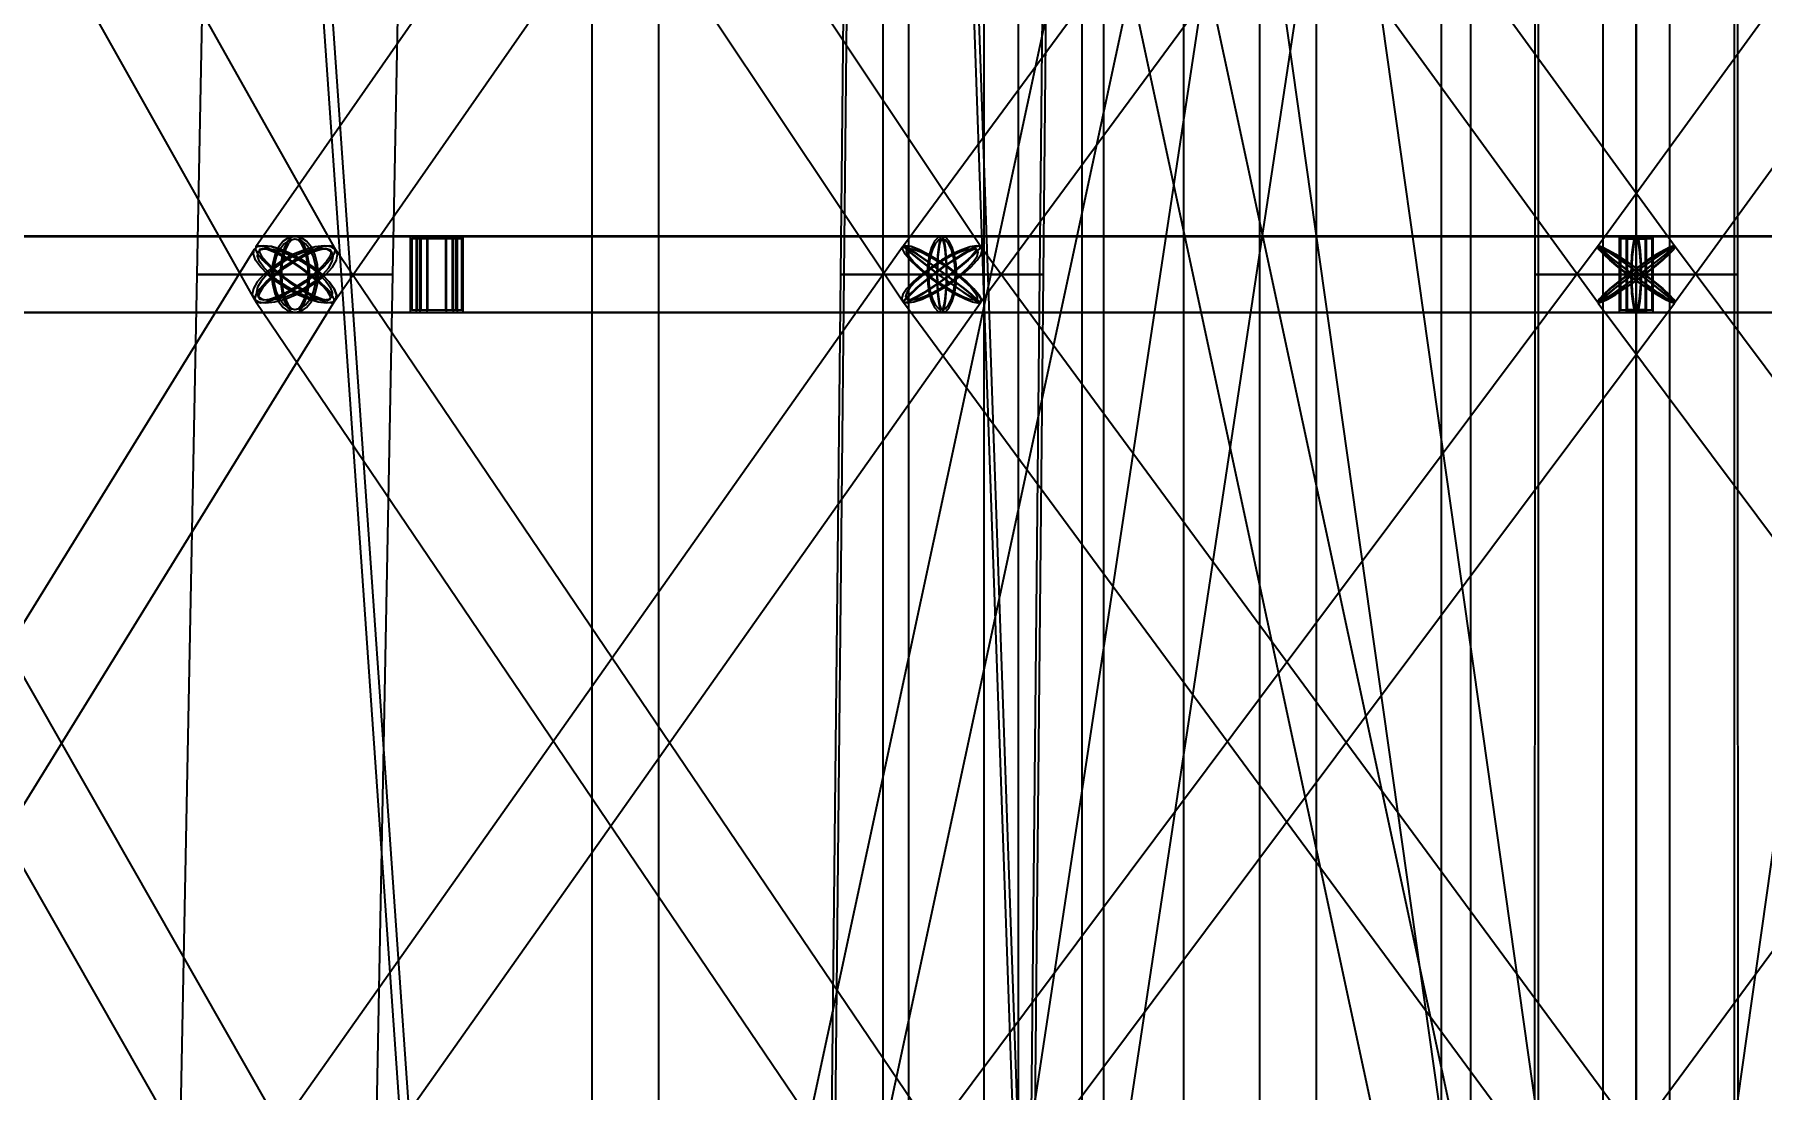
# Model space of a CAD drawing. Header units: millimetres. Extents: x -123812 to 252100, y -3000 to 639000.
# Drawn here: x -8508 to 665, y 355672 to 361273 of the extents above; entities that cross this region are included whole.
import ezdxf

# ---------------------------------------------------------------- set-up
doc = ezdxf.new("R2010")
doc.units = ezdxf.units.MM
for name, color, linetype, lineweight in [('D-BMK-AXIS', 7, 'Continuous', 13), ('D-STR-CORE', 7, 'Continuous', 25), ('D-STR-DECK', 7, 'Continuous', 25), ('D-STR-DIM', 7, 'Continuous', 13), ('D-STR-STRC', 7, 'Continuous', 25)]:
    doc.layers.add(name, color=color, linetype=linetype, lineweight=lineweight)
doc.styles.add('OpenSansCondensed-Light', font='OpenSansCondensed-Light.ttf')
doc.styles.add('TOWER_UNICODE', font='Arial Unicode.ttf')
doc.dimstyles.new('EZDXF', dxfattribs={"dimtxt": 0.25, "dimasz": 0.175, "dimexe": 0.375, "dimexo": 0.125, "dimgap": 0.1, "dimtad": 1, "dimlfac": 100, "dimzin": 12, "dimdsep": 46, "dimtxsty": 'OpenSansCondensed-Light', "dimblk": 'ARCHTICK', "dimcen": 2.5, "dimazin": 3, "dimtfac": 0.5, "dimtmove": 2, "dimatfit": 3})

# ---------------------------------------------------------------- blocks, each defined once
blk = doc.blocks.new('_ARCHTICK')
at = {"color": 0, "linetype": 'BYBLOCK', "const_width": 0.15}
blk.add_lwpolyline([(-0.5, -0.5), (0.5, 0.5)], dxfattribs=at)

msp = doc.modelspace()

# ---------------------------------------------------------------- linework, layer by layer
at = {"layer": 'D-BMK-AXIS'}
msp.add_line((0, -3000), (0, 639000), dxfattribs=at)
at = {"layer": 'D-STR-CORE'}
for points in [[(-4000, 100000), (-4000, 375000), (-3284.1, 375000), (-3284.1, 100000)], [(-4000, 100000), (-4000, 375000), (-3284.1, 375000), (-3284.1, 100000)], [(-3863.7, 100000), (-3863.7, 375000), (-2944.5, 375000), (-2944.5, 100000)], [(-3863.7, 100000), (-3863.7, 375000), (-2944.5, 375000), (-2944.5, 100000)], [(-3464.1, 100000), (-3464.1, 375000), (-2404.2, 375000), (-2404.2, 100000)], [(-3464.1, 100000), (-3464.1, 375000), (-2404.2, 375000), (-2404.2, 100000)], [(-2828.4, 100000), (-2828.4, 375000), (-1700, 375000), (-1700, 100000)], [(-2828.4, 100000), (-2828.4, 375000), (-1700, 375000), (-1700, 100000)], [(-2000, 100000), (-2000, 375000), (-880, 375000), (-880, 100000)], [(-2000, 100000), (-2000, 375000), (-880, 375000), (-880, 100000)], [(-1035.3, 100000), (-1035.3, 375000), (0, 375000), (0, 100000)], [(-1035.3, 100000), (-1035.3, 375000), (0, 375000), (0, 100000)], [(0, 100000), (0, 375000), (1035.3, 375000), (1035.3, 100000)], [(0, 100000), (0, 375000), (1035.3, 375000), (1035.3, 100000)]]:
    msp.add_lwpolyline(points, close=True, dxfattribs=at)
at = {"layer": 'D-STR-DECK'}
for points in [[(-9651.9, 355000), (-11097.8, 369000), (-11059.6, 371000), (-7433.3, 371000), (-7459.2, 369000), (-6481.3, 355000)], [(-9651.9, 355000), (-11097.8, 369000), (-11059.6, 371000), (-7433.3, 371000), (-7459.2, 369000), (-6481.3, 355000)], [(-6527.8, 355000), (-7505.8, 369000), (-7479.9, 371000), (-3748.7, 371000), (-3761.8, 369000), (-3268.6, 355000)], [(-6527.8, 355000), (-7505.8, 369000), (-7479.9, 371000), (-3748.7, 371000), (-3761.8, 369000), (-3268.6, 355000)], [(-3292.1, 355000), (-3785.3, 369000), (-3772.2, 371000), (0, 371000), (0, 369000), (0, 355000)], [(-3292.1, 355000), (-3785.3, 369000), (-3772.2, 371000), (0, 371000), (0, 369000), (0, 355000)], [(0, 355000), (0, 369000), (0, 371000), (3772.2, 371000), (3785.3, 369000), (3292.1, 355000)], [(0, 355000), (0, 369000), (0, 371000), (3772.2, 371000), (3785.3, 369000), (3292.1, 355000)]]:
    msp.add_lwpolyline(points, close=True, dxfattribs=at)
at = {"layer": 'D-STR-STRC'}
for points in [[(198.7, 350042), (-5170.6, 375042), (-5177.4, 375047.1), (-5197.2, 375048.9), (-5228.8, 375047.4), (-5270, 375042.7), (-5317.9, 375035), (-5369.4, 375025), (-5420.8, 375013.3), (-5468.7, 375000.6), (-5509.9, 374988), (-5541.5, 374976.1), (-5561.3, 374965.9), (-5568.1, 374958), (-198.7, 349958)], [(-5170.6, 349958), (198.7, 374958), (192, 374965.9), (172.1, 374976.1), (140.5, 374988), (99.4, 375000.6), (51.4, 375013.3), (0, 375025), (-51.4, 375035), (-99.4, 375042.7), (-140.5, 375047.4), (-172.1, 375048.9), (-192, 375047.1), (-198.7, 375042), (-5568.1, 350042)], [(-3537.7, 349962.2), (251.1, 374962.2), (242.6, 374968.6), (217.5, 374977.1), (177.6, 374987.2), (125.6, 374998.2), (65, 375009.3), (0, 375019.7), (-65, 375028.8), (-125.6, 375036), (-177.6, 375040.7), (-217.5, 375042.6), (-242.6, 375041.6), (-251.1, 375037.8), (-4040, 350037.8)], [(251.5, 350035.5), (-3285.7, 375035.5), (-3294.3, 375038), (-3319.4, 375038), (-3359.4, 375035.4), (-3411.4, 375030.4), (-3472.1, 375023.3), (-3537.2, 375014.6), (-3602.3, 375004.9), (-3662.9, 374994.9), (-3715, 374985.2), (-3755, 374976.6), (-3780.1, 374969.5), (-3788.7, 374964.5), (-251.5, 349964.5)], [(3285.7, 375035.6), (-251.5, 350035.6), (-242.9, 350034.1), (-217.8, 350030.4), (-177.8, 350024.5), (-125.7, 350017), (-65.1, 350008.3), (0, 349999.1), (65.1, 349989.9), (125.7, 349981.4), (177.8, 349974.2), (217.8, 349968.7), (242.9, 349965.4), (251.5, 349964.4), (3788.7, 374964.4)], [(-10155.7, 364869.2), (-7341.9, 359869.2), (-7317.7, 359854.1), (-7280.3, 359848.9), (-7232.3, 359854.1), (-7177, 359869.2), (-7118.2, 359893.2), (-7059.8, 359924.5), (-7005.9, 359960.9), (-6960.1, 360000), (-6925.5, 360039.1), (-6904.5, 360075.5), (-6898.6, 360106.8), (-6908.1, 360130.8), (-9721.8, 365130.8)], [(-3845.7, 365145.9), (-7332.9, 360145.9), (-7334.1, 360130.8), (-7321.1, 360106.8), (-7294.7, 360075.5), (-7256.8, 360039.1), (-7209.8, 360000), (-7157.1, 359960.9), (-7102.2, 359924.5), (-7048.9, 359893.2), (-7000.7, 359869.2), (-6961.1, 359854.1), (-6932.5, 359848.9), (-6917.1, 359854.1), (-3430, 364854.1)], [(-7234.1, 364854.1), (-3894.5, 359854.1), (-3872.5, 359848.9), (-3837.9, 359854.1), (-3793.1, 359869.2), (-3741.2, 359893.2), (-3685.7, 359924.5), (-3630.3, 359960.9), (-3578.9, 360000), (-3534.9, 360039.1), (-3501.4, 360075.5), (-3480.6, 360106.8), (-3473.9, 360130.8), (-3481.9, 360145.9), (-6821.5, 365145.9)], [(-203.5, 365151.1), (-3891.7, 360151.1), (-3890, 360145.9), (-3874.4, 360130.8), (-3846.2, 360106.8), (-3807.3, 360075.5), (-3760.2, 360039.1), (-3708.2, 360000), (-3654.8, 359960.9), (-3603.7, 359924.5), (-3558.4, 359893.2), (-3521.9, 359869.2), (-3496.7, 359854.1), (-3484.6, 359848.9), (203.5, 364848.9)], [(-3843.7, 364854.1), (-205.9, 359854.1), (-200.8, 359848.9), (-182, 359854.1), (-150.8, 359869.2), (-109.3, 359893.2), (-60.3, 359924.5), (-7.3, 359960.9), (46.2, 360000), (96.6, 360039.1), (140.4, 360075.5), (174.7, 360106.8), (197, 360130.8), (205.9, 360145.9), (-3431.9, 365145.9)], [(3431.9, 365145.9), (-205.9, 360145.9), (-197, 360130.8), (-174.7, 360106.8), (-140.4, 360075.5), (-96.6, 360039.1), (-46.2, 360000), (7.3, 359960.9), (60.3, 359924.5), (109.3, 359893.2), (150.8, 359869.2), (182, 359854.1), (200.8, 359848.9), (205.9, 359854.1), (3843.7, 364854.1)], [(-9996.8, 354868), (-6908, 359868), (-6904.8, 359892.2), (-6916.6, 359923.8), (-6942.5, 359960.6), (-6980.9, 360000), (-7029.2, 360039.4), (-7083.9, 360076.2), (-7141.5, 360107.8), (-7197.9, 360132), (-7249.4, 360147.2), (-7292.3, 360152.4), (-7323.9, 360147.2), (-7342, 360132), (-10430.7, 355132)], [(-7005.9, 355132), (-9860, 360132), (-9884.3, 360147.2), (-9921.6, 360152.4), (-9969.6, 360147.2), (-10024.7, 360132), (-10083.4, 360107.8), (-10141.7, 360076.2), (-10195.4, 360039.4), (-10241.1, 360000), (-10275.5, 359960.6), (-10296.3, 359923.8), (-10302.1, 359892.2), (-10292.6, 359868), (-7438.5, 354868)], [(-10076.3, 359796.8), (-7125, 359796.8), (-7093, 359803.7), (-7063.1, 359824), (-7037.5, 359856.3), (-7017.9, 359898.4), (-7005.5, 359947.4), (-7001.3, 360000), (-7005.5, 360052.6), (-7017.9, 360101.6), (-7037.5, 360143.7), (-7063.1, 360176), (-7093, 360196.3), (-7125, 360203.2), (-10076.3, 360203.2)], [(-10076.3, 359796.8), (-7125, 359796.8), (-7093, 359803.7), (-7063.1, 359824), (-7037.5, 359856.3), (-7017.9, 359898.4), (-7005.5, 359947.4), (-7001.3, 360000), (-7005.5, 360052.6), (-7017.9, 360101.6), (-7037.5, 360143.7), (-7063.1, 360176), (-7093, 360196.3), (-7125, 360203.2), (-10076.3, 360203.2)], [(-7015.3, 354852.8), (-3481.2, 359852.8), (-3479.8, 359868), (-3492.7, 359892.2), (-3518.8, 359923.8), (-3556.5, 359960.6), (-3603.2, 360000), (-3655.6, 360039.4), (-3710.3, 360076.2), (-3763.5, 360107.8), (-3811.5, 360132), (-3851.1, 360147.2), (-3879.6, 360152.4), (-3895.1, 360147.2), (-7429.2, 355147.2)], [(-3533, 355147.2), (-6919.5, 360147.2), (-6941.5, 360152.4), (-6976, 360147.2), (-7020.7, 360132), (-7072.4, 360107.8), (-7127.8, 360076.2), (-7182.9, 360039.4), (-7234.1, 360000), (-7277.9, 359960.6), (-7311.3, 359923.8), (-7331.9, 359892.2), (-7338.5, 359868), (-7330.5, 359852.8), (-3944, 354852.8)], [(-3535.9, 354847.6), (202.6, 359847.6), (200.9, 359852.8), (185.5, 359868), (157.5, 359892.2), (118.7, 359923.8), (71.9, 359960.6), (20.2, 360000), (-32.9, 360039.4), (-83.8, 360076.2), (-129, 360107.8), (-165.3, 360132), (-190.4, 360147.2), (-202.6, 360152.4), (-3941, 355152.4)], [(204.9, 355147.2), (-3483.2, 360147.2), (-3488.3, 360152.4), (-3507.1, 360147.2), (-3538.1, 360132), (-3579.4, 360107.8), (-3628.1, 360076.2), (-3680.9, 360039.4), (-3734.2, 360000), (-3784.4, 359960.6), (-3828, 359923.8), (-3862, 359892.2), (-3884.3, 359868), (-3893.1, 359852.8), (-204.9, 354852.8)], [(3483.2, 360147.2), (-204.9, 355147.2), (-196.1, 355132), (-173.9, 355107.8), (-139.8, 355076.2), (-96.2, 355039.4), (-46.1, 355000), (7.2, 354960.6), (60, 354923.8), (108.7, 354892.2), (150, 354868), (181.1, 354852.8), (199.8, 354847.6), (204.9, 354852.8), (3893.1, 359852.8)], [(3941, 355152.4), (202.6, 360152.4), (190.4, 360147.2), (165.3, 360132), (129, 360107.8), (83.8, 360076.2), (32.9, 360039.4), (-20.2, 360000), (-71.9, 359960.6), (-118.7, 359923.8), (-157.5, 359892.2), (-185.5, 359868), (-200.9, 359852.8), (-202.6, 359847.6), (3535.9, 354847.6)], [(3688.2, 360203.2), (0, 360203.2), (-6.9, 360196.3), (-13.3, 360176), (-18.8, 360143.7), (-23, 360101.6), (-25.6, 360052.6), (-26.5, 360000), (-25.6, 359947.4), (-23, 359898.4), (-18.8, 359856.3), (-13.3, 359824), (-6.9, 359803.7), (0, 359796.8), (3688.2, 359796.8)], [(3688.2, 360203.2), (0, 360203.2), (-6.9, 360196.3), (-13.3, 360176), (-18.8, 360143.7), (-23, 360101.6), (-25.6, 360052.6), (-26.5, 360000), (-25.6, 359947.4), (-23, 359898.4), (-18.8, 359856.3), (-13.3, 359824), (-6.9, 359803.7), (0, 359796.8), (3688.2, 359796.8)]]:
    msp.add_lwpolyline(points, dxfattribs=at)
for points in [[(-5547.2, 350000), (-5191.6, 350000), (-5191.6, 375000), (-5547.2, 375000)], [(-5547.2, 350000), (-5191.6, 350000), (-5191.6, 375000), (-5547.2, 375000)], [(-177.8, 350000), (177.8, 350000), (177.8, 375000), (-177.8, 375000)], [(-177.8, 350000), (177.8, 350000), (177.8, 375000), (-177.8, 375000)], [(-7645.9, 360000), (-6604.1, 360000), (-6507.4, 365000), (-7548.2, 365000)], [(-7645.9, 360000), (-6604.1, 360000), (-6507.4, 365000), (-7548.2, 365000)], [(-4227.8, 360000), (-3148.6, 360000), (-3099.4, 365000), (-4176.3, 365000)], [(-4209, 360000), (-3167.3, 360000), (-3117.4, 365000), (-4158.2, 365000)], [(-539.6, 360000), (539.6, 360000), (538.5, 365000), (-538.5, 365000)], [(-539.6, 360000), (539.6, 360000), (538.5, 365000), (-538.5, 365000)], [(-520.9, 360000), (520.9, 360000), (520.4, 365000), (-520.4, 365000)], [(-12450.5, 359800), (-6262.1, 359800), (-6262.1, 360200), (-12450.5, 360200)], [(-11177.6, 359800), (-6230.3, 359800), (-6230.3, 360200), (-11177.6, 360200)], [(-11177.6, 359800), (-6230.3, 359800), (-6230.3, 360200), (-11177.6, 360200)], [(-7289.9, 360000), (-7324.5, 359960.9), (-7345.5, 359924.5), (-7351.4, 359893.2), (-7341.9, 359869.2), (-7317.7, 359854.1), (-7280.3, 359848.9), (-7232.3, 359854.1), (-7177, 359869.2), (-7118.2, 359893.2), (-7059.8, 359924.5), (-7005.9, 359960.9), (-6960.1, 360000), (-6925.5, 360039.1), (-6904.5, 360075.5), (-6898.6, 360106.8), (-6908.1, 360130.8), (-6932.3, 360145.9), (-6969.7, 360151.1), (-7017.7, 360145.9), (-7073, 360130.8), (-7131.8, 360106.8), (-7190.2, 360075.5), (-7244.1, 360039.1)], [(-6980.9, 360000), (-6942.5, 359960.6), (-6916.6, 359923.8), (-6904.8, 359892.2), (-6908, 359868), (-6926.1, 359852.8), (-6957.7, 359847.6), (-7000.6, 359852.8), (-7052.1, 359868), (-7108.5, 359892.2), (-7166.1, 359923.8), (-7220.8, 359960.6), (-7269.1, 360000), (-7307.5, 360039.4), (-7333.4, 360076.2), (-7345.2, 360107.8), (-7342, 360132), (-7323.9, 360147.2), (-7292.3, 360152.4), (-7249.4, 360147.2), (-7197.9, 360132), (-7141.5, 360107.8), (-7083.9, 360076.2), (-7029.2, 360039.4)], [(-7015.9, 360000), (-7067.1, 359960.6), (-7122.2, 359923.8), (-7177.6, 359892.2), (-7229.3, 359868), (-7274, 359852.8), (-7308.5, 359847.6), (-7330.5, 359852.8), (-7338.5, 359868), (-7331.9, 359892.2), (-7311.3, 359923.8), (-7277.9, 359960.6), (-7234.1, 360000), (-7182.9, 360039.4), (-7127.8, 360076.2), (-7072.4, 360107.8), (-7020.7, 360132), (-6976, 360147.2), (-6941.5, 360152.4), (-6919.5, 360147.2), (-6911.5, 360132), (-6918.1, 360107.8), (-6938.7, 360076.2), (-6972.1, 360039.4)], [(-7209.8, 360000), (-7157.1, 359960.9), (-7102.2, 359924.5), (-7048.9, 359893.2), (-7000.7, 359869.2), (-6961.1, 359854.1), (-6932.5, 359848.9), (-6917.1, 359854.1), (-6915.9, 359869.2), (-6928.9, 359893.2), (-6955.3, 359924.5), (-6993.2, 359960.9), (-7040.2, 360000), (-7092.9, 360039.1), (-7147.8, 360075.5), (-7201.1, 360106.8), (-7249.3, 360130.8), (-7288.9, 360145.9), (-7317.5, 360151.1), (-7332.9, 360145.9), (-7334.1, 360130.8), (-7321.1, 360106.8), (-7294.7, 360075.5), (-7256.8, 360039.1)], [(-7273.7, 360000), (-7304.9, 359964.7), (-7323.8, 359931.9), (-7329.1, 359903.7), (-7320.6, 359882), (-7298.7, 359868.4), (-7265, 359863.8), (-7221.8, 359868.4), (-7171.9, 359882), (-7118.9, 359903.7), (-7066.2, 359931.9), (-7017.6, 359964.7), (-6976.3, 360000), (-6945.1, 360035.3), (-6926.2, 360068.1), (-6920.9, 360096.3), (-6929.4, 360118), (-6951.3, 360131.6), (-6985, 360136.2), (-7028.2, 360131.6), (-7078.1, 360118), (-7131.1, 360096.3), (-7183.8, 360068.1), (-7232.4, 360035.3)], [(-6995.1, 360000), (-6960.5, 359964.4), (-6937.1, 359931.3), (-6926.5, 359902.8), (-6929.4, 359881), (-6945.6, 359867.3), (-6974.1, 359862.6), (-7012.9, 359867.3), (-7059.3, 359881), (-7110.2, 359902.8), (-7162, 359931.3), (-7211.4, 359964.4), (-7254.9, 360000), (-7289.5, 360035.6), (-7312.9, 360068.7), (-7323.5, 360097.2), (-7320.6, 360119), (-7304.4, 360132.7), (-7275.9, 360137.4), (-7237.1, 360132.7), (-7190.7, 360119), (-7139.8, 360097.2), (-7088, 360068.7), (-7038.6, 360035.6)], [(-7026.6, 360000), (-7072.8, 359964.4), (-7122.5, 359931.3), (-7172.4, 359902.8), (-7219.1, 359881), (-7259.3, 359867.3), (-7290.4, 359862.6), (-7310.3, 359867.3), (-7317.5, 359881), (-7311.5, 359902.8), (-7292.9, 359931.3), (-7262.9, 359964.4), (-7223.4, 360000), (-7177.2, 360035.6), (-7127.5, 360068.7), (-7077.6, 360097.2), (-7030.9, 360119), (-6990.7, 360132.7), (-6959.6, 360137.4), (-6939.7, 360132.7), (-6932.5, 360119), (-6938.5, 360097.2), (-6957.1, 360068.7), (-6987.1, 360035.6)], [(-7201.5, 360000), (-7154, 359964.7), (-7104.5, 359931.9), (-7056.4, 359903.7), (-7013, 359882), (-6977.2, 359868.4), (-6951.5, 359863.8), (-6937.6, 359868.4), (-6936.5, 359882), (-6948.2, 359903.7), (-6972, 359931.9), (-7006.2, 359964.7), (-7048.5, 360000), (-7096, 360035.3), (-7145.5, 360068.1), (-7193.6, 360096.3), (-7237, 360118), (-7272.8, 360131.6), (-7298.5, 360136.2), (-7312.4, 360131.6), (-7313.5, 360118), (-7301.8, 360096.3), (-7278, 360068.1), (-7243.8, 360035.3)], [(-7248.7, 360000), (-7244.5, 359947.4), (-7232.1, 359898.4), (-7212.5, 359856.3), (-7186.9, 359824), (-7157, 359803.7), (-7125, 359796.8), (-7093, 359803.7), (-7063.1, 359824), (-7037.5, 359856.3), (-7017.9, 359898.4), (-7005.5, 359947.4), (-7001.3, 360000), (-7005.5, 360052.6), (-7017.9, 360101.6), (-7037.5, 360143.7), (-7063.1, 360176), (-7093, 360196.3), (-7125, 360203.2), (-7157, 360196.3), (-7186.9, 360176), (-7212.5, 360143.7), (-7232.1, 360101.6), (-7244.5, 360052.6)], [(-7248.7, 360000), (-7244.5, 359947.4), (-7232.1, 359898.4), (-7212.5, 359856.3), (-7186.9, 359824), (-7157, 359803.7), (-7125, 359796.8), (-7093, 359803.7), (-7063.1, 359824), (-7037.5, 359856.3), (-7017.9, 359898.4), (-7005.5, 359947.4), (-7001.3, 360000), (-7005.5, 360052.6), (-7017.9, 360101.6), (-7037.5, 360143.7), (-7063.1, 360176), (-7093, 360196.3), (-7125, 360203.2), (-7157, 360196.3), (-7186.9, 360176), (-7212.5, 360143.7), (-7232.1, 360101.6), (-7244.5, 360052.6)], [(-7239, 360000), (-7235.1, 359951.5), (-7223.7, 359906.4), (-7205.6, 359867.6), (-7182, 359837.9), (-7154.5, 359819.2), (-7125, 359812.8), (-7095.5, 359819.2), (-7068, 359837.9), (-7044.4, 359867.6), (-7026.3, 359906.4), (-7014.9, 359951.5), (-7011, 360000), (-7014.9, 360048.5), (-7026.3, 360093.6), (-7044.4, 360132.4), (-7068, 360162.1), (-7095.5, 360180.8), (-7125, 360187.2), (-7154.5, 360180.8), (-7182, 360162.1), (-7205.6, 360132.4), (-7223.7, 360093.6), (-7235.1, 360048.5)], [(-7239, 360000), (-7235.1, 359951.5), (-7223.7, 359906.4), (-7205.6, 359867.6), (-7182, 359837.9), (-7154.5, 359819.2), (-7125, 359812.8), (-7095.5, 359819.2), (-7068, 359837.9), (-7044.4, 359867.6), (-7026.3, 359906.4), (-7014.9, 359951.5), (-7011, 360000), (-7014.9, 360048.5), (-7026.3, 360093.6), (-7044.4, 360132.4), (-7068, 360162.1), (-7095.5, 360180.8), (-7125, 360187.2), (-7154.5, 360180.8), (-7182, 360162.1), (-7205.6, 360132.4), (-7223.7, 360093.6), (-7235.1, 360048.5)], [(-7202.8, 360000), (-7200.1, 359947.4), (-7192.3, 359898.4), (-7180, 359856.3), (-7163.9, 359824), (-7145.1, 359803.7), (-7125, 359796.8), (-3688.2, 359796.8), (-3668, 359803.7), (-3649.3, 359824), (-3633.2, 359856.3), (-3620.8, 359898.4), (-3613.1, 359947.4), (-3610.4, 360000), (-3613.1, 360052.6), (-3620.8, 360101.6), (-3633.2, 360143.7), (-3649.3, 360176), (-3668, 360196.3), (-3688.2, 360203.2), (-7125, 360203.2), (-7145.1, 360196.3), (-7163.9, 360176), (-7180, 360143.7), (-7192.3, 360101.6), (-7200.1, 360052.6)], [(-7202.8, 360000), (-7200.1, 359947.4), (-7192.3, 359898.4), (-7180, 359856.3), (-7163.9, 359824), (-7145.1, 359803.7), (-7125, 359796.8), (-7104.9, 359803.7), (-7086.1, 359824), (-7070, 359856.3), (-7057.7, 359898.4), (-7049.9, 359947.4), (-7047.2, 360000), (-7049.9, 360052.6), (-7057.7, 360101.6), (-7070, 360143.7), (-7086.1, 360176), (-7104.9, 360196.3), (-7125, 360203.2), (-7145.1, 360196.3), (-7163.9, 360176), (-7180, 360143.7), (-7192.3, 360101.6), (-7200.1, 360052.6)], [(-7202.8, 360000), (-7200.1, 359947.4), (-7192.3, 359898.4), (-7180, 359856.3), (-7163.9, 359824), (-7145.1, 359803.7), (-7125, 359796.8), (-3688.2, 359796.8), (-3668, 359803.7), (-3649.3, 359824), (-3633.2, 359856.3), (-3620.8, 359898.4), (-3613.1, 359947.4), (-3610.4, 360000), (-3613.1, 360052.6), (-3620.8, 360101.6), (-3633.2, 360143.7), (-3649.3, 360176), (-3668, 360196.3), (-3688.2, 360203.2), (-7125, 360203.2), (-7145.1, 360196.3), (-7163.9, 360176), (-7180, 360143.7), (-7192.3, 360101.6), (-7200.1, 360052.6)], [(-7202.8, 360000), (-7200.1, 359947.4), (-7192.3, 359898.4), (-7180, 359856.3), (-7163.9, 359824), (-7145.1, 359803.7), (-7125, 359796.8), (-7104.9, 359803.7), (-7086.1, 359824), (-7070, 359856.3), (-7057.7, 359898.4), (-7049.9, 359947.4), (-7047.2, 360000), (-7049.9, 360052.6), (-7057.7, 360101.6), (-7070, 360143.7), (-7086.1, 360176), (-7104.9, 360196.3), (-7125, 360203.2), (-7145.1, 360196.3), (-7163.9, 360176), (-7180, 360143.7), (-7192.3, 360101.6), (-7200.1, 360052.6)], [(-7196.6, 360000), (-7194.2, 359951.5), (-7187, 359906.4), (-7175.7, 359867.6), (-7160.8, 359837.9), (-7143.5, 359819.2), (-7125, 359812.8), (-7106.5, 359819.2), (-7089.2, 359837.9), (-7074.3, 359867.6), (-7063, 359906.4), (-7055.8, 359951.5), (-7053.4, 360000), (-7055.8, 360048.5), (-7063, 360093.6), (-7074.3, 360132.4), (-7089.2, 360162.1), (-7106.5, 360180.8), (-7125, 360187.2), (-7143.5, 360180.8), (-7160.8, 360162.1), (-7175.7, 360132.4), (-7187, 360093.6), (-7194.2, 360048.5)], [(-7196.6, 360000), (-7194.2, 359951.5), (-7187, 359906.4), (-7175.7, 359867.6), (-7160.8, 359837.9), (-7143.5, 359819.2), (-7125, 359812.8), (-7106.5, 359819.2), (-7089.2, 359837.9), (-7074.3, 359867.6), (-7063, 359906.4), (-7055.8, 359951.5), (-7053.4, 360000), (-7055.8, 360048.5), (-7063, 360093.6), (-7074.3, 360132.4), (-7089.2, 360162.1), (-7106.5, 360180.8), (-7125, 360187.2), (-7143.5, 360180.8), (-7160.8, 360162.1), (-7175.7, 360132.4), (-7187, 360093.6), (-7194.2, 360048.5)], [(-6230.3, 360200), (-6513.2, 360200), (-6513.2, 359800), (-6230.3, 359800)], [(-6230.3, 360200), (-6513.2, 360200), (-6513.2, 359800), (-6230.3, 359800)], [(-6238.8, 360188), (-6504.7, 360188), (-6504.7, 359812), (-6238.8, 359812)], [(-6238.8, 360188), (-6504.7, 360188), (-6504.7, 359812), (-6238.8, 359812)], [(-6262.1, 360200), (-6481.4, 360200), (-6481.4, 359800), (-6262.1, 359800)], [(-6268.7, 360188), (-6474.8, 360188), (-6474.8, 359812), (-6268.7, 359812)], [(-6461.8, 359800), (90.1, 359800), (90.1, 360200), (-6461.8, 360200)], [(-6281.7, 360200), (-6461.8, 360200), (-6461.8, 359800), (-6281.7, 359800)], [(-6287.1, 360188), (-6456.4, 360188), (-6456.4, 359812), (-6287.1, 359812)], [(-6423.5, 359800), (51.8, 359800), (51.8, 360200), (-6423.5, 360200)], [(-6320, 360200), (-6423.5, 360200), (-6423.5, 359800), (-6320, 359800)], [(-6423.5, 359800), (51.8, 359800), (51.8, 360200), (-6423.5, 360200)], [(-6320, 360200), (-6423.5, 360200), (-6423.5, 359800), (-6320, 359800)], [(-6323.1, 360188), (-6420.4, 360188), (-6420.4, 359812), (-6323.1, 359812)], [(-6323.1, 360188), (-6420.4, 360188), (-6420.4, 359812), (-6323.1, 359812)], [(-3797.5, 360000), (-3841.4, 359960.9), (-3875, 359924.5), (-3895.8, 359893.2), (-3902.4, 359869.2), (-3894.5, 359854.1), (-3872.5, 359848.9), (-3837.9, 359854.1), (-3793.1, 359869.2), (-3741.2, 359893.2), (-3685.7, 359924.5), (-3630.3, 359960.9), (-3578.9, 360000), (-3534.9, 360039.1), (-3501.4, 360075.5), (-3480.6, 360106.8), (-3473.9, 360130.8), (-3481.9, 360145.9), (-3503.9, 360151.1), (-3538.4, 360145.9), (-3583.2, 360130.8), (-3635.1, 360106.8), (-3690.7, 360075.5), (-3746, 360039.1)], [(-3603.2, 360000), (-3556.5, 359960.6), (-3518.8, 359923.8), (-3492.7, 359892.2), (-3479.8, 359868), (-3481.2, 359852.8), (-3496.7, 359847.6), (-3525.2, 359852.8), (-3564.9, 359868), (-3612.9, 359892.2), (-3666.1, 359923.8), (-3720.7, 359960.6), (-3773.2, 360000), (-3819.8, 360039.4), (-3857.5, 360076.2), (-3883.7, 360107.8), (-3896.5, 360132), (-3895.1, 360147.2), (-3879.6, 360152.4), (-3851.1, 360147.2), (-3811.5, 360132), (-3763.5, 360107.8), (-3710.3, 360076.2), (-3655.6, 360039.4)], [(-3642.1, 360000), (-3695.4, 359960.6), (-3748.2, 359923.8), (-3796.9, 359892.2), (-3838.2, 359868), (-3869.3, 359852.8), (-3888, 359847.6), (-3893.1, 359852.8), (-3884.3, 359868), (-3862, 359892.2), (-3828, 359923.8), (-3784.4, 359960.6), (-3734.2, 360000), (-3680.9, 360039.4), (-3628.1, 360076.2), (-3579.4, 360107.8), (-3538.1, 360132), (-3507.1, 360147.2), (-3488.3, 360152.4), (-3483.2, 360147.2), (-3492.1, 360132), (-3514.3, 360107.8), (-3548.4, 360076.2), (-3592, 360039.4)], [(-3708.2, 360000), (-3654.8, 359960.9), (-3603.7, 359924.5), (-3558.4, 359893.2), (-3521.9, 359869.2), (-3496.7, 359854.1), (-3484.6, 359848.9), (-3486.4, 359854.1), (-3501.9, 359869.2), (-3530.1, 359893.2), (-3569.1, 359924.5), (-3616.2, 359960.9), (-3668.2, 360000), (-3721.5, 360039.1), (-3772.6, 360075.5), (-3818, 360106.8), (-3854.5, 360130.8), (-3879.6, 360145.9), (-3891.7, 360151.1), (-3890, 360145.9), (-3874.4, 360130.8), (-3846.2, 360106.8), (-3807.3, 360075.5), (-3760.2, 360039.1)], [(-3786.7, 360000), (-3826.4, 359964.7), (-3856.6, 359931.9), (-3875.4, 359903.7), (-3881.4, 359882), (-3874.2, 359868.4), (-3854.3, 359863.8), (-3823.2, 359868.4), (-3782.8, 359882), (-3736, 359903.7), (-3685.9, 359931.9), (-3636, 359964.7), (-3589.6, 360000), (-3550, 360035.3), (-3519.7, 360068.1), (-3501, 360096.3), (-3495, 360118), (-3502.2, 360131.6), (-3522, 360136.2), (-3553.2, 360131.6), (-3593.5, 360118), (-3640.3, 360096.3), (-3690.4, 360068.1), (-3740.3, 360035.3)], [(-3611.5, 360000), (-3569.5, 359964.4), (-3535.5, 359931.3), (-3511.9, 359902.8), (-3500.3, 359881), (-3501.6, 359867.3), (-3515.5, 359862.6), (-3541.3, 359867.3), (-3577, 359881), (-3620.3, 359902.8), (-3668.2, 359931.3), (-3717.5, 359964.4), (-3764.8, 360000), (-3806.9, 360035.6), (-3840.9, 360068.7), (-3864.4, 360097.2), (-3876, 360119), (-3874.8, 360132.7), (-3860.8, 360137.4), (-3835.1, 360132.7), (-3799.4, 360119), (-3756, 360097.2), (-3708.1, 360068.7), (-3658.8, 360035.6)], [(-3646.6, 360000), (-3694.7, 359964.4), (-3742.3, 359931.3), (-3786.2, 359902.8), (-3823.4, 359881), (-3851.4, 359867.3), (-3868.3, 359862.6), (-3872.9, 359867.3), (-3865, 359881), (-3844.9, 359902.8), (-3814.2, 359931.3), (-3774.9, 359964.4), (-3729.7, 360000), (-3681.7, 360035.6), (-3634.1, 360068.7), (-3590.1, 360097.2), (-3552.9, 360119), (-3524.9, 360132.7), (-3508, 360137.4), (-3503.4, 360132.7), (-3511.4, 360119), (-3531.4, 360097.2), (-3562.1, 360068.7), (-3601.4, 360035.6)], [(-3706.2, 360000), (-3658.1, 359964.7), (-3612, 359931.9), (-3571.1, 359903.7), (-3538.3, 359882), (-3515.6, 359868.4), (-3504.7, 359863.8), (-3506.2, 359868.4), (-3520.2, 359882), (-3545.7, 359903.7), (-3580.8, 359931.9), (-3623.3, 359964.7), (-3670.2, 360000), (-3718.3, 360035.3), (-3764.3, 360068.1), (-3805.2, 360096.3), (-3838.1, 360118), (-3860.8, 360131.6), (-3871.7, 360136.2), (-3870.1, 360131.6), (-3856.1, 360118), (-3830.7, 360096.3), (-3795.5, 360068.1), (-3753.1, 360035.3)], [(-3765.9, 360000), (-3763.3, 359947.4), (-3755.5, 359898.4), (-3743.2, 359856.3), (-3727.1, 359824), (-3708.3, 359803.7), (-3688.2, 359796.8), (-3668, 359803.7), (-3649.3, 359824), (-3633.2, 359856.3), (-3620.8, 359898.4), (-3613.1, 359947.4), (-3610.4, 360000), (-3613.1, 360052.6), (-3620.8, 360101.6), (-3633.2, 360143.7), (-3649.3, 360176), (-3668, 360196.3), (-3688.2, 360203.2), (-3708.3, 360196.3), (-3727.1, 360176), (-3743.2, 360143.7), (-3755.5, 360101.6), (-3763.3, 360052.6)], [(-3765.9, 360000), (-3763.3, 359947.4), (-3755.5, 359898.4), (-3743.2, 359856.3), (-3727.1, 359824), (-3708.3, 359803.7), (-3688.2, 359796.8), (-3668, 359803.7), (-3649.3, 359824), (-3633.2, 359856.3), (-3620.8, 359898.4), (-3613.1, 359947.4), (-3610.4, 360000), (-3613.1, 360052.6), (-3620.8, 360101.6), (-3633.2, 360143.7), (-3649.3, 360176), (-3668, 360196.3), (-3688.2, 360203.2), (-3708.3, 360196.3), (-3727.1, 360176), (-3743.2, 360143.7), (-3755.5, 360101.6), (-3763.3, 360052.6)], [(-3759.8, 360000), (-3757.4, 359951.5), (-3750.2, 359906.4), (-3738.8, 359867.6), (-3724, 359837.9), (-3706.7, 359819.2), (-3688.2, 359812.8), (-3669.6, 359819.2), (-3652.4, 359837.9), (-3637.5, 359867.6), (-3626.1, 359906.4), (-3619, 359951.5), (-3616.5, 360000), (-3619, 360048.5), (-3626.1, 360093.6), (-3637.5, 360132.4), (-3652.4, 360162.1), (-3669.6, 360180.8), (-3688.2, 360187.2), (-3706.7, 360180.8), (-3724, 360162.1), (-3738.8, 360132.4), (-3750.2, 360093.6), (-3757.4, 360048.5)], [(-3759.8, 360000), (-3757.4, 359951.5), (-3750.2, 359906.4), (-3738.8, 359867.6), (-3724, 359837.9), (-3706.7, 359819.2), (-3688.2, 359812.8), (-3669.6, 359819.2), (-3652.4, 359837.9), (-3637.5, 359867.6), (-3626.1, 359906.4), (-3619, 359951.5), (-3616.5, 360000), (-3619, 360048.5), (-3626.1, 360093.6), (-3637.5, 360132.4), (-3652.4, 360162.1), (-3669.6, 360180.8), (-3688.2, 360187.2), (-3706.7, 360180.8), (-3724, 360162.1), (-3738.8, 360132.4), (-3750.2, 360093.6), (-3757.4, 360048.5)], [(-3714.7, 360000), (-3713.8, 359947.4), (-3711.1, 359898.4), (-3706.9, 359856.3), (-3701.4, 359824), (-3695, 359803.7), (-3688.2, 359796.8), (0, 359796.8), (6.9, 359803.7), (13.3, 359824), (18.8, 359856.3), (23, 359898.4), (25.6, 359947.4), (26.5, 360000), (25.6, 360052.6), (23, 360101.6), (18.8, 360143.7), (13.3, 360176), (6.9, 360196.3), (0, 360203.2), (-3688.2, 360203.2), (-3695, 360196.3), (-3701.4, 360176), (-3706.9, 360143.7), (-3711.1, 360101.6), (-3713.8, 360052.6)], [(-3714.7, 360000), (-3713.8, 359947.4), (-3711.1, 359898.4), (-3706.9, 359856.3), (-3701.4, 359824), (-3695, 359803.7), (-3688.2, 359796.8), (-3681.3, 359803.7), (-3674.9, 359824), (-3669.4, 359856.3), (-3665.2, 359898.4), (-3662.6, 359947.4), (-3661.6, 360000), (-3662.6, 360052.6), (-3665.2, 360101.6), (-3669.4, 360143.7), (-3674.9, 360176), (-3681.3, 360196.3), (-3688.2, 360203.2), (-3695, 360196.3), (-3701.4, 360176), (-3706.9, 360143.7), (-3711.1, 360101.6), (-3713.8, 360052.6)], [(-3714.7, 360000), (-3713.8, 359947.4), (-3711.1, 359898.4), (-3706.9, 359856.3), (-3701.4, 359824), (-3695, 359803.7), (-3688.2, 359796.8), (0, 359796.8), (6.9, 359803.7), (13.3, 359824), (18.8, 359856.3), (23, 359898.4), (25.6, 359947.4), (26.5, 360000), (25.6, 360052.6), (23, 360101.6), (18.8, 360143.7), (13.3, 360176), (6.9, 360196.3), (0, 360203.2), (-3688.2, 360203.2), (-3695, 360196.3), (-3701.4, 360176), (-3706.9, 360143.7), (-3711.1, 360101.6), (-3713.8, 360052.6)], [(-3714.7, 360000), (-3713.8, 359947.4), (-3711.1, 359898.4), (-3706.9, 359856.3), (-3701.4, 359824), (-3695, 359803.7), (-3688.2, 359796.8), (-3681.3, 359803.7), (-3674.9, 359824), (-3669.4, 359856.3), (-3665.2, 359898.4), (-3662.6, 359947.4), (-3661.6, 360000), (-3662.6, 360052.6), (-3665.2, 360101.6), (-3669.4, 360143.7), (-3674.9, 360176), (-3681.3, 360196.3), (-3688.2, 360203.2), (-3695, 360196.3), (-3701.4, 360176), (-3706.9, 360143.7), (-3711.1, 360101.6), (-3713.8, 360052.6)], [(-3712.6, 360000), (-3711.8, 359951.5), (-3709.3, 359906.4), (-3705.4, 359867.6), (-3700.4, 359837.9), (-3694.5, 359819.2), (-3688.2, 359812.8), (-3681.8, 359819.2), (-3676, 359837.9), (-3670.9, 359867.6), (-3667, 359906.4), (-3664.6, 359951.5), (-3663.7, 360000), (-3664.6, 360048.5), (-3667, 360093.6), (-3670.9, 360132.4), (-3676, 360162.1), (-3681.8, 360180.8), (-3688.2, 360187.2), (-3694.5, 360180.8), (-3700.4, 360162.1), (-3705.4, 360132.4), (-3709.3, 360093.6), (-3711.8, 360048.5)], [(-3712.6, 360000), (-3711.8, 359951.5), (-3709.3, 359906.4), (-3705.4, 359867.6), (-3700.4, 359837.9), (-3694.5, 359819.2), (-3688.2, 359812.8), (-3681.8, 359819.2), (-3676, 359837.9), (-3670.9, 359867.6), (-3667, 359906.4), (-3664.6, 359951.5), (-3663.7, 360000), (-3664.6, 360048.5), (-3667, 360093.6), (-3670.9, 360132.4), (-3676, 360162.1), (-3681.8, 360180.8), (-3688.2, 360187.2), (-3694.5, 360180.8), (-3700.4, 360162.1), (-3705.4, 360132.4), (-3709.3, 360093.6), (-3711.8, 360048.5)], [(-46.2, 360000), (-96.6, 359960.9), (-140.4, 359924.5), (-174.7, 359893.2), (-197, 359869.2), (-205.9, 359854.1), (-200.8, 359848.9), (-182, 359854.1), (-150.8, 359869.2), (-109.3, 359893.2), (-60.3, 359924.5), (-7.3, 359960.9), (46.2, 360000), (96.6, 360039.1), (140.4, 360075.5), (174.7, 360106.8), (197, 360130.8), (205.9, 360145.9), (200.8, 360151.1), (182, 360145.9), (150.8, 360130.8), (109.3, 360106.8), (60.3, 360075.5), (7.3, 360039.1)], [(46.2, 360000), (96.6, 359960.9), (140.4, 359924.5), (174.7, 359893.2), (197, 359869.2), (205.9, 359854.1), (200.8, 359848.9), (182, 359854.1), (150.8, 359869.2), (109.3, 359893.2), (60.3, 359924.5), (7.3, 359960.9), (-46.2, 360000), (-96.6, 360039.1), (-140.4, 360075.5), (-174.7, 360106.8), (-197, 360130.8), (-205.9, 360145.9), (-200.8, 360151.1), (-182, 360145.9), (-150.8, 360130.8), (-109.3, 360106.8), (-60.3, 360075.5), (-7.3, 360039.1)], [(20.2, 360000), (71.9, 359960.6), (118.7, 359923.8), (157.5, 359892.2), (185.5, 359868), (200.9, 359852.8), (202.6, 359847.6), (190.4, 359852.8), (165.3, 359868), (129, 359892.2), (83.8, 359923.8), (32.9, 359960.6), (-20.2, 360000), (-71.9, 360039.4), (-118.7, 360076.2), (-157.5, 360107.8), (-185.5, 360132), (-200.9, 360147.2), (-202.6, 360152.4), (-190.4, 360147.2), (-165.3, 360132), (-129, 360107.8), (-83.8, 360076.2), (-32.9, 360039.4)], [(-20.2, 360000), (-71.9, 359960.6), (-118.7, 359923.8), (-157.5, 359892.2), (-185.5, 359868), (-200.9, 359852.8), (-202.6, 359847.6), (-190.4, 359852.8), (-165.3, 359868), (-129, 359892.2), (-83.8, 359923.8), (-32.9, 359960.6), (20.2, 360000), (71.9, 360039.4), (118.7, 360076.2), (157.5, 360107.8), (185.5, 360132), (200.9, 360147.2), (202.6, 360152.4), (190.4, 360147.2), (165.3, 360132), (129, 360107.8), (83.8, 360076.2), (32.9, 360039.4)], [(-41.7, 360000), (-87.1, 359964.7), (-126.6, 359931.9), (-157.5, 359903.7), (-177.6, 359882), (-185.6, 359868.4), (-181, 359863.8), (-164.1, 359868.4), (-135.9, 359882), (-98.5, 359903.7), (-54.4, 359931.9), (-6.6, 359964.7), (41.7, 360000), (87.1, 360035.3), (126.6, 360068.1), (157.5, 360096.3), (177.6, 360118), (185.6, 360131.6), (181, 360136.2), (164.1, 360131.6), (135.9, 360118), (98.5, 360096.3), (54.4, 360068.1), (6.6, 360035.3)], [(41.7, 360000), (87.1, 359964.7), (126.6, 359931.9), (157.5, 359903.7), (177.6, 359882), (185.6, 359868.4), (181, 359863.8), (164.1, 359868.4), (135.9, 359882), (98.5, 359903.7), (54.4, 359931.9), (6.6, 359964.7), (-41.7, 360000), (-87.1, 360035.3), (-126.6, 360068.1), (-157.5, 360096.3), (-177.6, 360118), (-185.6, 360131.6), (-181, 360136.2), (-164.1, 360131.6), (-135.9, 360118), (-98.5, 360096.3), (-54.4, 360068.1), (-6.6, 360035.3)], [(18.2, 360000), (64.8, 359964.4), (107.1, 359931.3), (142, 359902.8), (167.2, 359881), (181.1, 359867.3), (182.6, 359862.6), (171.7, 359867.3), (149.1, 359881), (116.3, 359902.8), (75.6, 359931.3), (29.7, 359964.4), (-18.2, 360000), (-64.8, 360035.6), (-107.1, 360068.7), (-142, 360097.2), (-167.2, 360119), (-181.1, 360132.7), (-182.6, 360137.4), (-171.7, 360132.7), (-149.1, 360119), (-116.3, 360097.2), (-75.6, 360068.7), (-29.7, 360035.6)], [(-18.2, 360000), (-64.8, 359964.4), (-107.1, 359931.3), (-142, 359902.8), (-167.2, 359881), (-181.1, 359867.3), (-182.6, 359862.6), (-171.7, 359867.3), (-149.1, 359881), (-116.3, 359902.8), (-75.6, 359931.3), (-29.7, 359964.4), (18.2, 360000), (64.8, 360035.6), (107.1, 360068.7), (142, 360097.2), (167.2, 360119), (181.1, 360132.7), (182.6, 360137.4), (171.7, 360132.7), (149.1, 360119), (116.3, 360097.2), (75.6, 360068.7), (29.7, 360035.6)], [(90.1, 360200), (-90.1, 360200), (-90.1, 359800), (90.1, 359800)], [(84.7, 360188), (-84.7, 360188), (-84.7, 359812), (84.7, 359812)], [(51.8, 360200), (-51.8, 360200), (-51.8, 359800), (51.8, 359800)], [(51.8, 360200), (-51.8, 360200), (-51.8, 359800), (51.8, 359800)], [(-51.8, 359800), (6423.5, 359800), (6423.5, 360200), (-51.8, 360200)], [(-51.8, 360200), (51.8, 360200), (51.8, 359800), (-51.8, 359800)], [(-51.8, 359800), (6423.5, 359800), (6423.5, 360200), (-51.8, 360200)], [(-51.8, 360200), (51.8, 360200), (51.8, 359800), (-51.8, 359800)], [(48.7, 360188), (-48.7, 360188), (-48.7, 359812), (48.7, 359812)], [(48.7, 360188), (-48.7, 360188), (-48.7, 359812), (48.7, 359812)], [(-48.7, 360188), (48.7, 360188), (48.7, 359812), (-48.7, 359812)], [(-48.7, 360188), (48.7, 360188), (48.7, 359812), (-48.7, 359812)], [(-26.5, 360000), (-25.6, 359947.4), (-23, 359898.4), (-18.8, 359856.3), (-13.3, 359824), (-6.9, 359803.7), (0, 359796.8), (6.9, 359803.7), (13.3, 359824), (18.8, 359856.3), (23, 359898.4), (25.6, 359947.4), (26.5, 360000), (25.6, 360052.6), (23, 360101.6), (18.8, 360143.7), (13.3, 360176), (6.9, 360196.3), (0, 360203.2), (-6.9, 360196.3), (-13.3, 360176), (-18.8, 360143.7), (-23, 360101.6), (-25.6, 360052.6)], [(-26.5, 360000), (-25.6, 359947.4), (-23, 359898.4), (-18.8, 359856.3), (-13.3, 359824), (-6.9, 359803.7), (0, 359796.8), (6.9, 359803.7), (13.3, 359824), (18.8, 359856.3), (23, 359898.4), (25.6, 359947.4), (26.5, 360000), (25.6, 360052.6), (23, 360101.6), (18.8, 360143.7), (13.3, 360176), (6.9, 360196.3), (0, 360203.2), (-6.9, 360196.3), (-13.3, 360176), (-18.8, 360143.7), (-23, 360101.6), (-25.6, 360052.6)], [(26.5, 360000), (25.6, 359947.4), (23, 359898.4), (18.8, 359856.3), (13.3, 359824), (6.9, 359803.7), (0, 359796.8), (-6.9, 359803.7), (-13.3, 359824), (-18.8, 359856.3), (-23, 359898.4), (-25.6, 359947.4), (-26.5, 360000), (-25.6, 360052.6), (-23, 360101.6), (-18.8, 360143.7), (-13.3, 360176), (-6.9, 360196.3), (0, 360203.2), (6.9, 360196.3), (13.3, 360176), (18.8, 360143.7), (23, 360101.6), (25.6, 360052.6)], [(26.5, 360000), (25.6, 359947.4), (23, 359898.4), (18.8, 359856.3), (13.3, 359824), (6.9, 359803.7), (0, 359796.8), (-6.9, 359803.7), (-13.3, 359824), (-18.8, 359856.3), (-23, 359898.4), (-25.6, 359947.4), (-26.5, 360000), (-25.6, 360052.6), (-23, 360101.6), (-18.8, 360143.7), (-13.3, 360176), (-6.9, 360196.3), (0, 360203.2), (6.9, 360196.3), (13.3, 360176), (18.8, 360143.7), (23, 360101.6), (25.6, 360052.6)], [(-24.4, 360000), (-23.6, 359951.5), (-21.2, 359906.4), (-17.3, 359867.6), (-12.2, 359837.9), (-6.3, 359819.2), (0, 359812.8), (6.3, 359819.2), (12.2, 359837.9), (17.3, 359867.6), (21.2, 359906.4), (23.6, 359951.5), (24.4, 360000), (23.6, 360048.5), (21.2, 360093.6), (17.3, 360132.4), (12.2, 360162.1), (6.3, 360180.8), (0, 360187.2), (-6.3, 360180.8), (-12.2, 360162.1), (-17.3, 360132.4), (-21.2, 360093.6), (-23.6, 360048.5)], [(-24.4, 360000), (-23.6, 359951.5), (-21.2, 359906.4), (-17.3, 359867.6), (-12.2, 359837.9), (-6.3, 359819.2), (0, 359812.8), (6.3, 359819.2), (12.2, 359837.9), (17.3, 359867.6), (21.2, 359906.4), (23.6, 359951.5), (24.4, 360000), (23.6, 360048.5), (21.2, 360093.6), (17.3, 360132.4), (12.2, 360162.1), (6.3, 360180.8), (0, 360187.2), (-6.3, 360180.8), (-12.2, 360162.1), (-17.3, 360132.4), (-21.2, 360093.6), (-23.6, 360048.5)], [(24.4, 360000), (23.6, 359951.5), (21.2, 359906.4), (17.3, 359867.6), (12.2, 359837.9), (6.3, 359819.2), (0, 359812.8), (-6.3, 359819.2), (-12.2, 359837.9), (-17.3, 359867.6), (-21.2, 359906.4), (-23.6, 359951.5), (-24.4, 360000), (-23.6, 360048.5), (-21.2, 360093.6), (-17.3, 360132.4), (-12.2, 360162.1), (-6.3, 360180.8), (0, 360187.2), (6.3, 360180.8), (12.2, 360162.1), (17.3, 360132.4), (21.2, 360093.6), (23.6, 360048.5)], [(24.4, 360000), (23.6, 359951.5), (21.2, 359906.4), (17.3, 359867.6), (12.2, 359837.9), (6.3, 359819.2), (0, 359812.8), (-6.3, 359819.2), (-12.2, 359837.9), (-17.3, 359867.6), (-21.2, 359906.4), (-23.6, 359951.5), (-24.4, 360000), (-23.6, 360048.5), (-21.2, 360093.6), (-17.3, 360132.4), (-12.2, 360162.1), (-6.3, 360180.8), (0, 360187.2), (6.3, 360180.8), (12.2, 360162.1), (17.3, 360132.4), (21.2, 360093.6), (23.6, 360048.5)], [(-7743.6, 355000), (-6700.9, 355000), (-6604.1, 360000), (-7645.9, 360000)], [(-7743.6, 355000), (-6700.9, 355000), (-6604.1, 360000), (-7645.9, 360000)], [(-6604.1, 360000), (-6621.9, 360000), (-6673.9, 360000), (-6756.7, 360000), (-6864.6, 360000), (-6990.2, 360000), (-7125, 360000), (-7259.8, 360000), (-7385.4, 360000), (-7493.3, 360000), (-7576.1, 360000), (-7628.1, 360000), (-7645.9, 360000), (-7628.1, 360000), (-7576.1, 360000), (-7493.3, 360000), (-7385.4, 360000), (-7259.8, 360000), (-7125, 360000), (-6990.2, 360000), (-6864.6, 360000), (-6756.7, 360000), (-6673.9, 360000), (-6621.9, 360000)], [(-6604.1, 360000), (-6621.9, 360000), (-6673.9, 360000), (-6756.7, 360000), (-6864.6, 360000), (-6990.2, 360000), (-7125, 360000), (-7259.8, 360000), (-7385.4, 360000), (-7493.3, 360000), (-7576.1, 360000), (-7628.1, 360000), (-7645.9, 360000), (-7628.1, 360000), (-7576.1, 360000), (-7493.3, 360000), (-7385.4, 360000), (-7259.8, 360000), (-7125, 360000), (-6990.2, 360000), (-6864.6, 360000), (-6756.7, 360000), (-6673.9, 360000), (-6621.9, 360000)], [(-4279.3, 355000), (-3197.7, 355000), (-3148.6, 360000), (-4227.8, 360000)], [(-4259.8, 355000), (-3217.2, 355000), (-3167.3, 360000), (-4209, 360000)], [(-3148.6, 360000), (-3166.9, 360000), (-3220.9, 360000), (-3306.6, 360000), (-3418.4, 360000), (-3548.5, 360000), (-3688.2, 360000), (-3827.8, 360000), (-3958, 360000), (-4069.7, 360000), (-4155.5, 360000), (-4209.4, 360000), (-4227.8, 360000), (-4209.4, 360000), (-4155.5, 360000), (-4069.7, 360000), (-3958, 360000), (-3827.8, 360000), (-3688.2, 360000), (-3548.5, 360000), (-3418.4, 360000), (-3306.6, 360000), (-3220.9, 360000), (-3166.9, 360000)], [(-3167.3, 360000), (-3185, 360000), (-3237.1, 360000), (-3319.9, 360000), (-3427.7, 360000), (-3553.4, 360000), (-3688.2, 360000), (-3823, 360000), (-3948.6, 360000), (-4056.5, 360000), (-4139.3, 360000), (-4191.3, 360000), (-4209, 360000), (-4191.3, 360000), (-4139.3, 360000), (-4056.5, 360000), (-3948.6, 360000), (-3823, 360000), (-3688.2, 360000), (-3553.4, 360000), (-3427.7, 360000), (-3319.9, 360000), (-3237.1, 360000), (-3185, 360000)], [(-540.8, 355000), (540.8, 355000), (539.6, 360000), (-539.6, 360000)], [(-540.8, 355000), (540.8, 355000), (539.6, 360000), (-539.6, 360000)], [(539.6, 360000), (521.2, 360000), (467.3, 360000), (381.6, 360000), (269.8, 360000), (139.7, 360000), (0, 360000), (-139.7, 360000), (-269.8, 360000), (-381.6, 360000), (-467.3, 360000), (-521.2, 360000), (-539.6, 360000), (-521.2, 360000), (-467.3, 360000), (-381.6, 360000), (-269.8, 360000), (-139.7, 360000), (0, 360000), (139.7, 360000), (269.8, 360000), (381.6, 360000), (467.3, 360000), (521.2, 360000)], [(539.6, 360000), (521.2, 360000), (467.3, 360000), (381.6, 360000), (269.8, 360000), (139.7, 360000), (0, 360000), (-139.7, 360000), (-269.8, 360000), (-381.6, 360000), (-467.3, 360000), (-521.2, 360000), (-539.6, 360000), (-521.2, 360000), (-467.3, 360000), (-381.6, 360000), (-269.8, 360000), (-139.7, 360000), (0, 360000), (139.7, 360000), (269.8, 360000), (381.6, 360000), (467.3, 360000), (521.2, 360000)], [(-521.3, 355000), (521.3, 355000), (520.9, 360000), (-520.9, 360000)], [(520.9, 360000), (503.1, 360000), (451.1, 360000), (368.3, 360000), (260.4, 360000), (134.8, 360000), (0, 360000), (-134.8, 360000), (-260.4, 360000), (-368.3, 360000), (-451.1, 360000), (-503.1, 360000), (-520.9, 360000), (-503.1, 360000), (-451.1, 360000), (-368.3, 360000), (-260.4, 360000), (-134.8, 360000), (0, 360000), (134.8, 360000), (260.4, 360000), (368.3, 360000), (451.1, 360000), (503.1, 360000)]]:
    msp.add_lwpolyline(points, close=True, dxfattribs=at)

# ---------------------------------------------------------------- dimensions: what is measured, and where the dimension line sits
at = {"layer": 'D-STR-DIM'}
for base, p2 in [((-112000, 0), (0, 634000)), ((187000, 0), (0, 450000)), ((250000, 0), (0, 375000))]:
    msp.add_linear_dim(base=base, p1=(0, 0), p2=p2, angle=90, dimstyle='EZDXF', override={"dimtxt": 8400, "dimasz": 3750, "dimexe": 2100, "dimexo": 1800, "dimgap": 2100, "dimtad": 1, "dimdec": 0, "dimlfac": 1, "dimlunit": 2, "dimtxsty": 'TOWER_UNICODE', "dimclrd": 7, "dimclre": 7, "dimclrt": 7}, dxfattribs=at).render()

doc.saveas('drawing.dxf')
